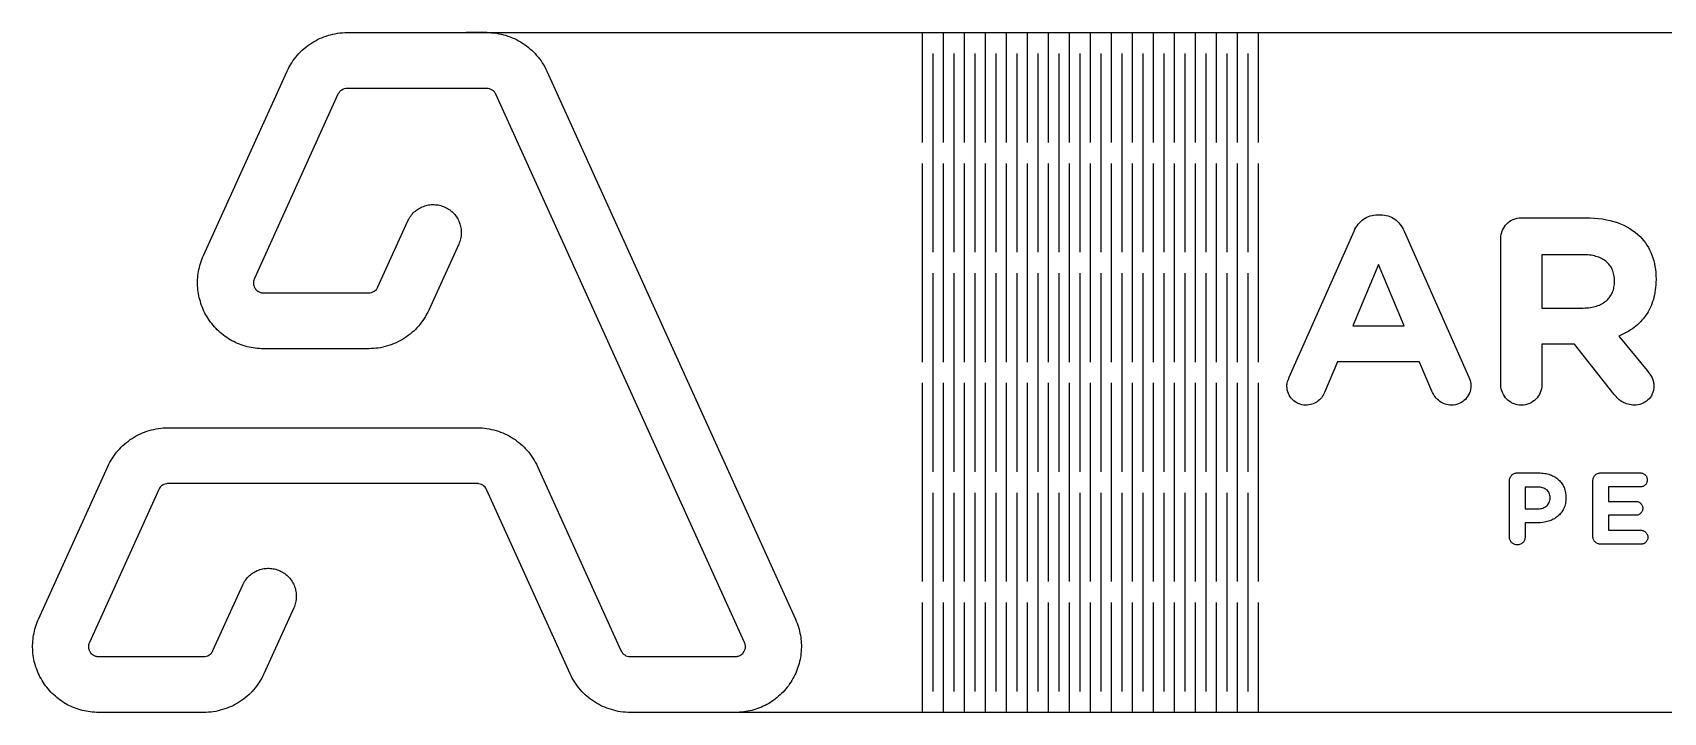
# Model space of a CAD drawing. Extents: x 141 to 614, y 34 to 131.
# Drawn here: x 141.3 to 373.7, y 33.9 to 130.9 of the extents above; entities that cross this region are included whole.
import ezdxf

# ---------------------------------------------------------------- set-up
doc = ezdxf.new("R2010")
doc.units = 0
for name, color, linetype in [('CUT', 2, 'CONTINUOUS'), ('ENGRAVE', 3, 'CONTINUOUS'), ('ETCH', 5, 'CONTINUOUS'), ('FLEX', 18, 'CONTINUOUS')]:
    doc.layers.add(name, color=color, linetype=linetype)

msp = doc.modelspace()

# ---------------------------------------------------------------- linework, layer by layer
at = {"layer": 'CUT'}
for points in [[(586.44, 33.93), (226.46, 33.93), (226.12, 33.93), (225.78, 33.95), (225.44, 33.98), (225.1, 34.03), (224.76, 34.08), (224.43, 34.15), (224.11, 34.23), (223.78, 34.32), (223.46, 34.42), (223.15, 34.53), (222.84, 34.66), (222.53, 34.79), (222.23, 34.93), (221.94, 35.09), (221.65, 35.26), (221.37, 35.43), (221.09, 35.62), (220.82, 35.81), (220.56, 36.01), (220.3, 36.23), (220.05, 36.45), (219.81, 36.68), (219.58, 36.92), (219.36, 37.17), (219.14, 37.43), (218.94, 37.69), (218.74, 37.97), (218.55, 38.25), (218.37, 38.54), (218.2, 38.83), (218.04, 39.14), (217.9, 39.45), (205.99, 65.73), (205.94, 65.82), (205.89, 65.91), (205.77, 66.08), (205.62, 66.22), (205.46, 66.34), (205.28, 66.44), (205.09, 66.51), (204.89, 66.56), (204.78, 66.57), (204.68, 66.57), (160.57, 66.57), (160.46, 66.57), (160.36, 66.56), (160.16, 66.51), (159.97, 66.44), (159.79, 66.34), (159.62, 66.22), (159.48, 66.08), (159.36, 65.91), (159.3, 65.82), (159.26, 65.73), (149.38, 43.92), (149.33, 43.81), (149.29, 43.7), (149.27, 43.59), (149.25, 43.48), (149.24, 43.28), (149.26, 43.1), (149.3, 42.93), (149.36, 42.78), (149.42, 42.66), (149.48, 42.55), (149.55, 42.45), (149.64, 42.34), (149.75, 42.23), (149.89, 42.13), (150.05, 42.04), (150.14, 42), (150.23, 41.96), (150.34, 41.93), (150.45, 41.91), (150.56, 41.9), (150.69, 41.89), (165.68, 41.89), (165.79, 41.9), (165.89, 41.91), (166.09, 41.95), (166.28, 42.02), (166.46, 42.12), (166.62, 42.24), (166.77, 42.39), (166.89, 42.55), (166.94, 42.64), (166.99, 42.74), (171.26, 52.15), (171.35, 52.34), (171.44, 52.52), (171.55, 52.69), (171.66, 52.85), (171.78, 53.01), (171.91, 53.16), (172.04, 53.3), (172.18, 53.44), (172.33, 53.56), (172.48, 53.68), (172.63, 53.8), (172.8, 53.9), (172.96, 54), (173.13, 54.09), (173.3, 54.17), (173.48, 54.24), (173.66, 54.3), (173.84, 54.36), (174.03, 54.4), (174.22, 54.44), (174.41, 54.47), (174.6, 54.48), (174.79, 54.49), (174.99, 54.49), (175.18, 54.48), (175.38, 54.46), (175.57, 54.43), (175.76, 54.4), (175.96, 54.35), (176.15, 54.29), (176.34, 54.22), (176.53, 54.14), (176.71, 54.05), (176.89, 53.95), (177.06, 53.85), (177.23, 53.73), (177.38, 53.61), (177.53, 53.49), (177.68, 53.35), (177.81, 53.21), (177.94, 53.07), (178.06, 52.92), (178.17, 52.76), (178.28, 52.6), (178.37, 52.43), (178.46, 52.26), (178.54, 52.09), (178.61, 51.91), (178.67, 51.73), (178.73, 51.55), (178.77, 51.36), (178.81, 51.18), (178.84, 50.99), (178.86, 50.79), (178.87, 50.6), (178.87, 50.41), (178.86, 50.21), (178.84, 50.02), (178.81, 49.82), (178.77, 49.63), (178.72, 49.44), (178.66, 49.25), (178.59, 49.06), (178.51, 48.87), (174.25, 39.45), (174.1, 39.14), (173.94, 38.83), (173.77, 38.54), (173.59, 38.25), (173.4, 37.97), (173.21, 37.69), (173, 37.43), (172.78, 37.17), (172.56, 36.92), (172.33, 36.68), (172.09, 36.45), (171.84, 36.23), (171.58, 36.01), (171.32, 35.81), (171.05, 35.62), (170.77, 35.43), (170.49, 35.26), (170.2, 35.09), (169.91, 34.93), (169.61, 34.79), (169.3, 34.66), (168.99, 34.53), (168.68, 34.42), (168.36, 34.32), (168.03, 34.23), (167.71, 34.15), (167.38, 34.08), (167.04, 34.03), (166.71, 33.98), (166.37, 33.95), (166.02, 33.93), (165.68, 33.93), (150.69, 33.93), (150.39, 33.93), (150.09, 33.95), (149.79, 33.97), (149.5, 34), (149.21, 34.04), (148.92, 34.09), (148.63, 34.15), (148.34, 34.22), (148.06, 34.3), (147.78, 34.38), (147.51, 34.48), (147.23, 34.58), (146.97, 34.69), (146.7, 34.81), (146.44, 34.93), (146.18, 35.07), (145.93, 35.21), (145.68, 35.36), (145.44, 35.52), (145.2, 35.69), (144.97, 35.86), (144.74, 36.04), (144.52, 36.23), (144.3, 36.42), (144.09, 36.63), (143.88, 36.84), (143.68, 37.05), (143.49, 37.28), (143.3, 37.51), (143.12, 37.74), (142.95, 37.99), (142.78, 38.23), (142.63, 38.49), (142.48, 38.75), (142.33, 39.01), (142.2, 39.28), (142.08, 39.54), (141.96, 39.81), (141.86, 40.09), (141.76, 40.36), (141.67, 40.64), (141.59, 40.92), (141.52, 41.21), (141.46, 41.49), (141.41, 41.78), (141.37, 42.06), (141.33, 42.35), (141.3, 42.64), (141.29, 42.93), (141.28, 43.22), (141.28, 43.51), (141.29, 43.8), (141.31, 44.09), (141.34, 44.38), (141.38, 44.67), (141.42, 44.96), (141.48, 45.24), (141.54, 45.53), (141.62, 45.81), (141.7, 46.1), (141.79, 46.38), (141.89, 46.66), (142, 46.94), (142.12, 47.21), (152, 69.01), (152.15, 69.33), (152.31, 69.63), (152.48, 69.93), (152.65, 70.21), (152.84, 70.5), (153.04, 70.77), (153.25, 71.04), (153.46, 71.29), (153.69, 71.54), (153.92, 71.78), (154.16, 72.01), (154.41, 72.24), (154.66, 72.45), (154.93, 72.65), (155.2, 72.85), (155.47, 73.03), (155.76, 73.21), (156.04, 73.37), (156.34, 73.53), (156.64, 73.67), (156.94, 73.81), (157.25, 73.93), (157.57, 74.04), (157.89, 74.15), (158.21, 74.24), (158.54, 74.31), (158.87, 74.38), (159.2, 74.44), (159.54, 74.48), (159.88, 74.51), (160.22, 74.53), (160.57, 74.54), (204.68, 74.54), (205.02, 74.53), (205.36, 74.51), (205.7, 74.48), (206.04, 74.44), (206.38, 74.38), (206.71, 74.31), (207.03, 74.24), (207.36, 74.15), (207.68, 74.04), (207.99, 73.93), (208.3, 73.81), (208.61, 73.67), (208.91, 73.53), (209.2, 73.37), (209.49, 73.21), (209.77, 73.03), (210.05, 72.85), (210.32, 72.65), (210.58, 72.45), (210.84, 72.24), (211.09, 72.01), (211.33, 71.78), (211.56, 71.54), (211.78, 71.29), (212, 71.04), (212.21, 70.77), (212.4, 70.5), (212.59, 70.21), (212.77, 69.93), (212.94, 69.63), (213.1, 69.33), (213.24, 69.01), (225.15, 42.74), (225.2, 42.64), (225.25, 42.55), (225.37, 42.39), (225.52, 42.24), (225.68, 42.12), (225.86, 42.02), (226.05, 41.95), (226.25, 41.91), (226.36, 41.9), (226.46, 41.89), (241.45, 41.89), (241.58, 41.9), (241.69, 41.91), (241.8, 41.93), (241.91, 41.96), (242.09, 42.04), (242.25, 42.13), (242.39, 42.23), (242.5, 42.34), (242.59, 42.45), (242.66, 42.55), (242.72, 42.66), (242.78, 42.78), (242.84, 42.93), (242.88, 43.1), (242.9, 43.28), (242.9, 43.38), (242.89, 43.48), (242.87, 43.59), (242.85, 43.7), (242.81, 43.81), (242.76, 43.92), (207.33, 122.12), (207.29, 122.21), (207.23, 122.3), (207.11, 122.47), (206.97, 122.61), (206.8, 122.73), (206.62, 122.83), (206.43, 122.9), (206.23, 122.95), (206.13, 122.96), (206.02, 122.96), (186.12, 122.96), (186.01, 122.96), (185.91, 122.95), (185.71, 122.9), (185.52, 122.83), (185.34, 122.73), (185.18, 122.61), (185.03, 122.47), (184.91, 122.3), (184.85, 122.21), (184.81, 122.12), (172.89, 95.82), (172.84, 95.7), (172.81, 95.59), (172.78, 95.48), (172.76, 95.37), (172.76, 95.17), (172.78, 94.99), (172.81, 94.82), (172.87, 94.67), (172.93, 94.55), (172.99, 94.44), (173.06, 94.34), (173.15, 94.24), (173.26, 94.13), (173.4, 94.02), (173.56, 93.93), (173.65, 93.89), (173.75, 93.85), (173.85, 93.82), (173.96, 93.8), (174.08, 93.79), (174.2, 93.78), (189.19, 93.78), (189.3, 93.79), (189.4, 93.8), (189.6, 93.84), (189.79, 93.92), (189.97, 94.01), (190.13, 94.14), (190.28, 94.28), (190.4, 94.44), (190.46, 94.53), (190.5, 94.63), (194.77, 104.05), (194.86, 104.23), (194.96, 104.41), (195.06, 104.58), (195.17, 104.74), (195.29, 104.9), (195.42, 105.05), (195.55, 105.19), (195.69, 105.33), (195.84, 105.46), (195.99, 105.58), (196.15, 105.69), (196.31, 105.79), (196.47, 105.89), (196.64, 105.98), (196.82, 106.06), (196.99, 106.13), (197.17, 106.19), (197.36, 106.25), (197.54, 106.29), (197.73, 106.33), (197.92, 106.36), (198.11, 106.38), (198.31, 106.38), (198.5, 106.38), (198.69, 106.37), (198.89, 106.36), (199.08, 106.33), (199.28, 106.29), (199.47, 106.24), (199.66, 106.18), (199.85, 106.11), (200.04, 106.03), (200.23, 105.94), (200.4, 105.84), (200.57, 105.74), (200.74, 105.62), (200.9, 105.5), (201.05, 105.38), (201.19, 105.24), (201.32, 105.1), (201.45, 104.96), (201.57, 104.81), (201.68, 104.65), (201.79, 104.49), (201.88, 104.33), (201.97, 104.16), (202.05, 103.98), (202.12, 103.8), (202.19, 103.62), (202.24, 103.44), (202.29, 103.26), (202.32, 103.07), (202.35, 102.88), (202.37, 102.69), (202.38, 102.49), (202.38, 102.3), (202.37, 102.11), (202.35, 101.91), (202.32, 101.72), (202.28, 101.52), (202.23, 101.33), (202.17, 101.14), (202.1, 100.95), (202.02, 100.76), (197.76, 91.34), (197.61, 91.03), (197.45, 90.73), (197.28, 90.43), (197.1, 90.14), (196.92, 89.86), (196.72, 89.59), (196.51, 89.32), (196.3, 89.06), (196.07, 88.81), (195.84, 88.57), (195.6, 88.34), (195.35, 88.12), (195.09, 87.91), (194.83, 87.7), (194.56, 87.51), (194.29, 87.32), (194, 87.15), (193.71, 86.98), (193.42, 86.83), (193.12, 86.68), (192.81, 86.55), (192.5, 86.42), (192.19, 86.31), (191.87, 86.21), (191.55, 86.12), (191.22, 86.04), (190.89, 85.97), (190.56, 85.92), (190.22, 85.88), (189.88, 85.84), (189.54, 85.83), (189.19, 85.82), (174.2, 85.82), (173.9, 85.82), (173.6, 85.84), (173.31, 85.86), (173.01, 85.89), (172.72, 85.93), (172.43, 85.99), (172.14, 86.04), (171.86, 86.11), (171.57, 86.19), (171.3, 86.27), (171.02, 86.37), (170.75, 86.47), (170.48, 86.58), (170.21, 86.7), (169.95, 86.83), (169.7, 86.96), (169.44, 87.1), (169.2, 87.25), (168.95, 87.41), (168.72, 87.58), (168.48, 87.75), (168.25, 87.93), (168.03, 88.12), (167.81, 88.32), (167.6, 88.52), (167.4, 88.73), (167.2, 88.94), (167, 89.17), (166.82, 89.4), (166.64, 89.63), (166.46, 89.88), (166.3, 90.13), (166.14, 90.38), (165.99, 90.64), (165.85, 90.9), (165.71, 91.17), (165.59, 91.44), (165.48, 91.71), (165.37, 91.98), (165.27, 92.26), (165.19, 92.54), (165.11, 92.82), (165.04, 93.1), (164.97, 93.38), (164.92, 93.67), (164.88, 93.95), (164.84, 94.24), (164.82, 94.53), (164.8, 94.82), (164.79, 95.11), (164.79, 95.4), (164.8, 95.69), (164.82, 95.98), (164.85, 96.27), (164.89, 96.56), (164.94, 96.85), (164.99, 97.13), (165.06, 97.42), (165.13, 97.71), (165.21, 97.99), (165.3, 98.27), (165.4, 98.55), (165.52, 98.83), (165.63, 99.1), (177.55, 125.4), (177.7, 125.72), (177.86, 126.02), (178.03, 126.32), (178.21, 126.61), (178.39, 126.89), (178.59, 127.16), (178.8, 127.43), (179.01, 127.68), (179.24, 127.93), (179.47, 128.17), (179.71, 128.4), (179.96, 128.63), (180.21, 128.84), (180.48, 129.04), (180.75, 129.24), (181.02, 129.42), (181.31, 129.6), (181.6, 129.76), (181.89, 129.92), (182.19, 130.06), (182.5, 130.2), (182.81, 130.32), (183.12, 130.43), (183.44, 130.54), (183.76, 130.63), (184.09, 130.71), (184.42, 130.77), (184.76, 130.83), (185.09, 130.87), (185.43, 130.9), (185.77, 130.92), (186.12, 130.93), (206.02, 130.93)], [(203.08, 130.93), (530.44, 130.93)]]:
    msp.add_lwpolyline(points, dxfattribs=at)
at = {"layer": 'ENGRAVE'}
for points in [[(327.3, 83.95), (327.3, 83.95), (325.45, 79.59), (325.35, 79.39), (325.24, 79.19), (325.12, 79), (324.99, 78.83), (324.85, 78.67), (324.7, 78.52), (324.54, 78.38), (324.37, 78.26), (324.2, 78.15), (324.01, 78.05), (323.82, 77.97), (323.62, 77.9), (323.42, 77.85), (323.2, 77.81), (322.98, 77.78), (322.76, 77.78), (322.48, 77.79), (322.21, 77.83), (321.95, 77.9), (321.7, 77.99), (321.47, 78.1), (321.24, 78.24), (321.04, 78.4), (320.85, 78.57), (320.68, 78.76), (320.52, 78.97), (320.39, 79.2), (320.28, 79.44), (320.19, 79.69), (320.13, 79.95), (320.09, 80.22), (320.07, 80.5), (320.08, 80.66), (320.1, 80.81), (320.13, 80.97), (320.17, 81.13), (320.28, 81.44), (320.41, 81.75), (329.65, 102.61), (329.78, 102.87), (329.92, 103.12), (330.07, 103.36), (330.23, 103.58), (330.4, 103.78), (330.59, 103.97), (330.79, 104.15), (331, 104.31), (331.22, 104.45), (331.45, 104.57), (331.69, 104.67), (331.94, 104.76), (332.21, 104.83), (332.48, 104.88), (332.76, 104.91), (333.06, 104.92), (333.4, 104.92), (333.69, 104.91), (333.97, 104.88), (334.24, 104.83), (334.5, 104.76), (334.75, 104.67), (334.99, 104.57), (335.22, 104.45), (335.44, 104.31), (335.64, 104.15), (335.84, 103.97), (336.02, 103.78), (336.19, 103.58), (336.35, 103.36), (336.5, 103.12), (336.64, 102.87), (336.77, 102.61), (346, 81.75), (346.13, 81.45), (346.18, 81.3), (346.23, 81.15), (346.26, 81.01), (346.29, 80.86), (346.3, 80.72), (346.31, 80.58), (346.29, 80.29), (346.25, 80.01), (346.18, 79.74), (346.09, 79.49), (345.98, 79.24), (345.84, 79.01), (345.68, 78.79), (345.51, 78.59), (345.31, 78.41), (345.1, 78.25), (344.87, 78.11), (344.63, 78), (344.37, 77.9), (344.11, 77.83), (343.83, 77.79), (343.54, 77.78), (343.29, 77.79), (343.05, 77.81), (342.82, 77.86), (342.61, 77.92), (342.4, 78), (342.2, 78.09), (342.01, 78.2), (341.83, 78.33), (341.66, 78.46), (341.5, 78.62), (341.35, 78.78), (341.21, 78.96), (341.08, 79.15), (340.96, 79.35), (340.85, 79.56), (340.74, 79.78), (338.99, 83.89)], [(338.99, 83.89), (338.96, 83.95), (327.3, 83.95)]]:
    msp.add_lwpolyline(points, dxfattribs=at)
for points in [[(350.58, 101.59), (350.59, 101.89), (350.64, 102.18), (350.71, 102.46), (350.8, 102.73), (350.93, 102.99), (351.07, 103.23), (351.24, 103.45), (351.43, 103.66), (351.63, 103.84), (351.86, 104.01), (352.1, 104.16), (352.35, 104.28), (352.62, 104.37), (352.9, 104.45), (353.19, 104.49), (353.34, 104.5), (353.49, 104.5), (362.69, 104.5), (363.31, 104.49), (363.92, 104.46), (364.51, 104.41), (365.08, 104.33), (365.63, 104.23), (366.16, 104.11), (366.67, 103.97), (367.16, 103.81), (367.64, 103.63), (368.1, 103.43), (368.53, 103.21), (368.95, 102.97), (369.35, 102.71), (369.72, 102.43), (370.08, 102.13), (370.42, 101.82), (370.69, 101.53), (370.94, 101.23), (371.17, 100.92), (371.39, 100.6), (371.6, 100.26), (371.78, 99.91), (371.95, 99.55), (372.11, 99.17), (372.24, 98.78), (372.36, 98.38), (372.46, 97.97), (372.54, 97.55), (372.61, 97.12), (372.65, 96.68), (372.68, 96.22), (372.69, 95.76), (372.69, 95.68), (372.68, 95.3), (372.66, 94.92), (372.63, 94.55), (372.59, 94.2), (372.54, 93.85), (372.47, 93.51), (372.4, 93.17), (372.31, 92.85), (372.21, 92.54), (372.11, 92.23), (371.99, 91.94), (371.86, 91.65), (371.72, 91.37), (371.57, 91.1), (371.41, 90.84), (371.24, 90.59), (371.07, 90.34), (370.88, 90.1), (370.68, 89.88), (370.48, 89.65), (370.26, 89.44), (370.04, 89.24), (369.81, 89.04), (369.57, 88.85), (369.33, 88.67), (369.07, 88.5), (368.81, 88.33), (368.54, 88.18), (368.26, 88.03), (367.98, 87.88), (367.68, 87.75), (367.39, 87.62), (371.44, 82.7), (371.64, 82.43), (371.82, 82.17), (371.99, 81.91), (372.12, 81.65), (372.18, 81.52), (372.23, 81.38), (372.28, 81.24), (372.32, 81.1), (372.35, 80.95), (372.37, 80.79), (372.38, 80.63), (372.39, 80.46), (372.38, 80.31), (372.37, 80.17), (372.35, 80.02), (372.32, 79.88), (372.25, 79.61), (372.15, 79.36), (372.03, 79.12), (371.88, 78.9), (371.71, 78.69), (371.53, 78.51), (371.33, 78.34), (371.11, 78.2), (370.88, 78.07), (370.64, 77.97), (370.39, 77.88), (370.14, 77.82), (369.88, 77.79), (369.62, 77.78), (369.38, 77.78), (369.14, 77.81), (368.92, 77.84), (368.71, 77.89), (368.5, 77.95), (368.31, 78.03), (368.12, 78.11), (367.94, 78.21), (367.77, 78.31), (367.6, 78.43), (367.45, 78.55), (367.29, 78.69), (367.15, 78.83), (367.01, 78.98), (366.74, 79.29), (361.06, 86.48), (356.41, 86.48), (356.41, 80.69), (356.39, 80.39), (356.35, 80.1), (356.28, 79.82), (356.18, 79.55), (356.06, 79.29), (355.91, 79.05), (355.75, 78.83), (355.56, 78.62), (355.35, 78.44), (355.13, 78.27), (354.89, 78.12), (354.64, 78), (354.37, 77.91), (354.09, 77.83), (353.79, 77.79), (353.65, 77.78), (353.49, 77.78), (353.19, 77.79), (352.9, 77.83), (352.62, 77.91), (352.35, 78), (352.1, 78.12), (351.86, 78.27), (351.63, 78.44), (351.43, 78.62), (351.24, 78.83), (351.07, 79.05), (350.93, 79.29), (350.8, 79.55), (350.71, 79.82), (350.64, 80.1), (350.59, 80.39), (350.58, 80.54), (350.58, 80.69)], [(336.81, 89.1), (333.13, 97.84), (329.46, 89.1)], [(362.31, 91.63), (362.58, 91.64), (362.83, 91.65), (363.08, 91.67), (363.32, 91.7), (363.55, 91.74), (363.78, 91.79), (364, 91.84), (364.21, 91.9), (364.41, 91.97), (364.61, 92.05), (364.79, 92.14), (364.97, 92.23), (365.15, 92.33), (365.31, 92.44), (365.46, 92.55), (365.61, 92.67), (365.75, 92.8), (365.88, 92.93), (366, 93.07), (366.12, 93.21), (366.22, 93.36), (366.32, 93.52), (366.4, 93.68), (366.48, 93.85), (366.55, 94.03), (366.61, 94.2), (366.66, 94.39), (366.7, 94.58), (366.74, 94.77), (366.76, 94.97), (366.77, 95.17), (366.78, 95.38), (366.78, 95.46), (366.77, 95.69), (366.76, 95.91), (366.73, 96.13), (366.7, 96.34), (366.65, 96.54), (366.6, 96.73), (366.54, 96.92), (366.46, 97.1), (366.38, 97.27), (366.29, 97.44), (366.19, 97.6), (366.08, 97.75), (365.96, 97.9), (365.83, 98.03), (365.7, 98.16), (365.55, 98.29), (365.4, 98.4), (365.24, 98.51), (365.07, 98.61), (364.9, 98.7), (364.71, 98.79), (364.52, 98.87), (364.32, 98.94), (364.11, 99), (363.9, 99.06), (363.68, 99.11), (363.45, 99.15), (363.21, 99.18), (362.97, 99.21), (362.72, 99.23), (362.46, 99.24), (362.2, 99.24), (356.41, 99.24), (356.41, 91.63)], [(351.8, 66.98), (351.8, 67.09), (351.82, 67.21), (351.85, 67.31), (351.89, 67.42), (351.93, 67.52), (351.99, 67.61), (352.05, 67.69), (352.12, 67.77), (352.2, 67.85), (352.29, 67.91), (352.38, 67.96), (352.48, 68.01), (352.58, 68.05), (352.69, 68.08), (352.8, 68.09), (352.92, 68.1), (355.96, 68.1), (356.18, 68.09), (356.4, 68.08), (356.61, 68.06), (356.82, 68.03), (357.02, 68), (357.22, 67.95), (357.41, 67.9), (357.59, 67.84), (357.77, 67.77), (357.94, 67.7), (358.1, 67.62), (358.26, 67.53), (358.41, 67.44), (358.55, 67.34), (358.68, 67.23), (358.81, 67.12), (358.94, 67), (359.05, 66.87), (359.16, 66.74), (359.26, 66.61), (359.35, 66.47), (359.44, 66.32), (359.51, 66.16), (359.58, 66.01), (359.65, 65.84), (359.7, 65.68), (359.75, 65.51), (359.78, 65.33), (359.81, 65.15), (359.83, 64.96), (359.85, 64.77), (359.85, 64.58), (359.85, 64.55), (359.85, 64.33), (359.83, 64.12), (359.8, 63.92), (359.77, 63.72), (359.72, 63.53), (359.67, 63.35), (359.6, 63.17), (359.53, 63), (359.45, 62.84), (359.36, 62.68), (359.26, 62.53), (359.15, 62.38), (359.04, 62.25), (358.92, 62.12), (358.79, 62), (358.65, 61.88), (358.51, 61.77), (358.36, 61.67), (358.2, 61.57), (358.04, 61.49), (357.88, 61.4), (357.7, 61.33), (357.53, 61.26), (357.34, 61.2), (357.16, 61.15), (356.96, 61.1), (356.77, 61.06), (356.57, 61.03), (356.16, 60.99), (355.74, 60.97), (354.04, 60.97), (354.04, 58.95), (354.03, 58.84), (354.01, 58.73), (353.99, 58.62), (353.95, 58.52), (353.9, 58.42), (353.85, 58.33), (353.78, 58.24), (353.71, 58.16), (353.63, 58.09), (353.55, 58.02), (353.45, 57.97), (353.36, 57.92), (353.25, 57.88), (353.15, 57.86), (353.03, 57.84), (352.92, 57.84), (352.8, 57.84), (352.69, 57.86), (352.58, 57.88), (352.48, 57.92), (352.38, 57.97), (352.29, 58.02), (352.2, 58.09), (352.12, 58.16), (352.05, 58.24), (351.99, 58.33), (351.93, 58.42), (351.89, 58.52), (351.85, 58.62), (351.82, 58.73), (351.8, 58.84), (351.8, 58.95)], [(363.69, 59.04), (363.69, 66.98), (363.69, 67.09), (363.71, 67.21), (363.74, 67.31), (363.77, 67.42), (363.82, 67.52), (363.87, 67.61), (363.94, 67.69), (364.01, 67.77), (364.09, 67.85), (364.18, 67.91), (364.27, 67.96), (364.37, 68.01), (364.47, 68.05), (364.58, 68.08), (364.69, 68.09), (364.8, 68.1), (370.44, 68.1), (370.55, 68.09), (370.65, 68.08), (370.74, 68.05), (370.84, 68.02), (370.92, 67.98), (371.01, 67.93), (371.08, 67.87), (371.15, 67.8), (371.22, 67.73), (371.28, 67.66), (371.33, 67.57), (371.37, 67.49), (371.4, 67.39), (371.43, 67.3), (371.44, 67.2), (371.45, 67.1), (371.44, 66.99), (371.43, 66.89), (371.4, 66.8), (371.37, 66.71), (371.33, 66.62), (371.28, 66.54), (371.22, 66.46), (371.15, 66.39), (371.08, 66.33), (371.01, 66.27), (370.92, 66.22), (370.84, 66.18), (370.74, 66.15), (370.65, 66.13), (370.55, 66.11), (370.44, 66.11), (365.91, 66.11), (365.91, 64.04), (369.79, 64.04), (369.89, 64.04), (369.99, 64.02), (370.09, 64), (370.18, 63.96), (370.27, 63.92), (370.35, 63.87), (370.43, 63.81), (370.5, 63.75), (370.56, 63.68), (370.62, 63.6), (370.67, 63.52), (370.71, 63.43), (370.75, 63.34), (370.77, 63.24), (370.79, 63.14), (370.79, 63.04), (370.79, 62.94), (370.77, 62.84), (370.75, 62.74), (370.71, 62.65), (370.67, 62.57), (370.62, 62.48), (370.56, 62.41), (370.5, 62.34), (370.43, 62.27), (370.35, 62.22), (370.27, 62.17), (370.18, 62.13), (370.09, 62.09), (369.99, 62.07), (369.89, 62.06), (369.79, 62.05), (365.91, 62.05), (365.91, 59.91), (370.52, 59.91), (370.62, 59.91), (370.72, 59.89), (370.82, 59.87), (370.91, 59.83), (371, 59.79), (371.08, 59.74), (371.15, 59.68), (371.23, 59.62), (371.29, 59.55), (371.35, 59.47), (371.4, 59.39), (371.44, 59.3), (371.48, 59.21), (371.5, 59.11), (371.52, 59.01), (371.52, 58.91), (371.52, 58.81), (371.5, 58.71), (371.48, 58.61), (371.44, 58.52), (371.4, 58.44), (371.35, 58.36), (371.29, 58.28), (371.23, 58.21), (371.15, 58.15), (371.08, 58.09), (371, 58.04), (370.91, 58), (370.82, 57.97), (370.72, 57.94), (370.62, 57.93), (370.52, 57.92), (364.8, 57.92), (364.69, 57.93), (364.58, 57.95), (364.47, 57.97), (364.37, 58.01), (364.27, 58.06), (364.18, 58.11), (364.09, 58.18), (364.01, 58.25), (363.94, 58.33), (363.87, 58.41), (363.82, 58.51), (363.77, 58.6), (363.74, 58.71), (363.71, 58.81), (363.69, 58.93)], [(355.81, 62.97), (356.02, 62.97), (356.21, 63), (356.39, 63.03), (356.56, 63.09), (356.72, 63.15), (356.86, 63.22), (357, 63.31), (357.12, 63.41), (357.23, 63.52), (357.32, 63.64), (357.4, 63.76), (357.47, 63.9), (357.52, 64.04), (357.56, 64.19), (357.58, 64.35), (357.59, 64.51), (357.59, 64.54), (357.58, 64.72), (357.55, 64.89), (357.51, 65.05), (357.46, 65.2), (357.39, 65.34), (357.31, 65.47), (357.21, 65.58), (357.1, 65.68), (356.97, 65.78), (356.83, 65.85), (356.69, 65.92), (356.52, 65.98), (356.35, 66.02), (356.17, 66.05), (355.97, 66.07), (355.77, 66.08), (354.04, 66.08), (354.04, 62.97)]]:
    msp.add_lwpolyline(points, close=True, dxfattribs=at)
at = {"layer": 'ETCH'}
for points in [[(206.02, 130.93), (203.08, 130.93)], [(203.08, 130.93), (206.02, 130.93), (206.37, 130.92), (206.71, 130.9), (207.05, 130.87), (207.39, 130.83), (207.72, 130.77), (208.05, 130.71), (208.38, 130.63), (208.7, 130.54), (209.02, 130.43), (209.34, 130.32), (209.65, 130.2), (209.95, 130.06), (210.25, 129.92), (210.54, 129.76), (210.83, 129.6), (211.12, 129.42), (211.39, 129.24), (211.66, 129.04), (211.93, 128.84), (212.18, 128.63), (212.43, 128.4), (212.67, 128.17), (212.9, 127.93), (213.13, 127.68), (213.34, 127.43), (213.55, 127.16), (213.75, 126.89), (213.93, 126.61), (214.11, 126.32), (214.28, 126.02), (214.44, 125.72), (214.59, 125.4), (250.02, 47.21), (250.14, 46.94), (250.25, 46.66), (250.35, 46.38), (250.44, 46.1), (250.53, 45.81), (250.6, 45.53), (250.66, 45.24), (250.72, 44.96), (250.77, 44.67), (250.8, 44.38), (250.83, 44.09), (250.85, 43.8), (250.86, 43.51), (250.86, 43.22), (250.85, 42.93), (250.84, 42.64), (250.81, 42.35), (250.78, 42.06), (250.73, 41.78), (250.68, 41.49), (250.62, 41.21), (250.55, 40.92), (250.47, 40.64), (250.38, 40.36), (250.28, 40.09), (250.18, 39.81), (250.06, 39.54), (249.94, 39.28), (249.81, 39.01), (249.66, 38.75), (249.51, 38.49), (249.36, 38.23), (249.19, 37.99), (249.02, 37.74), (248.84, 37.51), (248.65, 37.28), (248.46, 37.05), (248.26, 36.84), (248.05, 36.63), (247.84, 36.42), (247.62, 36.23), (247.4, 36.04), (247.17, 35.86), (246.94, 35.69), (246.7, 35.52), (246.46, 35.36), (246.21, 35.21), (245.96, 35.07), (245.7, 34.93), (245.44, 34.81), (245.17, 34.69), (244.91, 34.58), (244.63, 34.48), (244.36, 34.38), (244.08, 34.3), (243.8, 34.22), (243.51, 34.15), (243.23, 34.09), (242.94, 34.04), (242.64, 34), (242.35, 33.97), (242.05, 33.95), (241.75, 33.93), (241.45, 33.93)]]:
    msp.add_lwpolyline(points, dxfattribs=at)
at = {"layer": 'FLEX'}
for points in [[(268.12, 115.26), (268.12, 130.93)], [(271.11, 115.26), (271.11, 130.93)], [(274.11, 115.26), (274.11, 130.93)], [(277.1, 115.26), (277.1, 130.93)], [(280.09, 115.26), (280.09, 130.93)], [(283.09, 115.26), (283.09, 130.93)], [(286.08, 115.26), (286.08, 130.93)], [(289.07, 115.26), (289.07, 130.93)], [(292.07, 115.26), (292.07, 130.93)], [(295.06, 115.26), (295.06, 130.93)], [(298.05, 115.26), (298.05, 130.93)], [(301.05, 115.26), (301.05, 130.93)], [(304.04, 115.26), (304.04, 130.93)], [(307.04, 115.26), (307.04, 130.93)], [(310.03, 115.26), (310.03, 130.93)], [(313.03, 115.26), (313.03, 130.93)], [(316.02, 115.26), (316.02, 130.93)], [(269.61, 127.93), (269.61, 99.59)], [(272.61, 127.93), (272.61, 99.59)], [(275.6, 127.93), (275.6, 99.59)], [(278.6, 127.93), (278.6, 99.59)], [(281.59, 127.93), (281.59, 99.59)], [(284.58, 127.93), (284.58, 99.59)], [(287.58, 127.93), (287.58, 99.59)], [(290.57, 127.93), (290.57, 99.59)], [(293.56, 127.93), (293.56, 99.59)], [(296.56, 127.93), (296.56, 99.59)], [(299.55, 127.93), (299.55, 99.59)], [(302.55, 127.93), (302.55, 99.59)], [(305.54, 127.93), (305.54, 99.59)], [(308.53, 127.93), (308.53, 99.59)], [(311.53, 127.93), (311.53, 99.59)], [(314.52, 127.93), (314.52, 99.59)], [(268.12, 83.92), (268.12, 112.27)], [(271.11, 83.92), (271.11, 112.27)], [(274.11, 83.92), (274.11, 112.27)], [(277.1, 83.92), (277.1, 112.27)], [(280.09, 83.92), (280.09, 112.27)], [(283.09, 83.92), (283.09, 112.27)], [(286.08, 83.92), (286.08, 112.27)], [(289.07, 83.92), (289.07, 112.27)], [(292.07, 83.92), (292.07, 112.27)], [(295.06, 83.92), (295.06, 112.27)], [(298.05, 83.92), (298.05, 112.27)], [(301.05, 83.92), (301.05, 112.27)], [(304.04, 83.92), (304.04, 112.27)], [(307.04, 83.92), (307.04, 112.27)], [(310.03, 83.92), (310.03, 112.27)], [(313.03, 83.92), (313.03, 112.27)], [(316.02, 83.92), (316.02, 112.27)], [(269.61, 96.6), (269.61, 68.26)], [(272.61, 96.6), (272.61, 68.26)], [(275.6, 96.6), (275.6, 68.26)], [(278.6, 96.6), (278.6, 68.26)], [(281.59, 96.6), (281.59, 68.26)], [(284.58, 96.6), (284.58, 68.26)], [(287.58, 96.6), (287.58, 68.26)], [(290.57, 96.6), (290.57, 68.26)], [(293.56, 96.6), (293.56, 68.26)], [(296.56, 96.6), (296.56, 68.26)], [(299.55, 96.6), (299.55, 68.26)], [(302.55, 96.6), (302.55, 68.26)], [(305.54, 96.6), (305.54, 68.26)], [(308.53, 96.6), (308.53, 68.26)], [(311.53, 96.6), (311.53, 68.26)], [(314.52, 96.6), (314.52, 68.26)], [(268.12, 52.59), (268.12, 80.93)], [(271.11, 52.59), (271.11, 80.93)], [(274.11, 52.59), (274.11, 80.93)], [(277.1, 52.59), (277.1, 80.93)], [(280.09, 52.59), (280.09, 80.93)], [(283.09, 52.59), (283.09, 80.93)], [(286.08, 52.59), (286.08, 80.93)], [(289.07, 52.59), (289.07, 80.93)], [(292.07, 52.59), (292.07, 80.93)], [(295.06, 52.59), (295.06, 80.93)], [(298.05, 52.59), (298.05, 80.93)], [(301.05, 52.59), (301.05, 80.93)], [(304.04, 52.59), (304.04, 80.93)], [(307.04, 52.59), (307.04, 80.93)], [(310.03, 52.59), (310.03, 80.93)], [(313.03, 52.59), (313.03, 80.93)], [(316.02, 52.59), (316.02, 80.93)], [(269.61, 65.26), (269.61, 36.92)], [(272.61, 65.26), (272.61, 36.92)], [(275.6, 65.26), (275.6, 36.92)], [(278.6, 65.26), (278.6, 36.92)], [(281.59, 65.26), (281.59, 36.92)], [(284.58, 65.26), (284.58, 36.92)], [(287.58, 65.26), (287.58, 36.92)], [(290.57, 65.26), (290.57, 36.92)], [(293.56, 65.26), (293.56, 36.92)], [(296.56, 65.26), (296.56, 36.92)], [(299.55, 65.26), (299.55, 36.92)], [(302.55, 65.26), (302.55, 36.92)], [(305.54, 65.26), (305.54, 36.92)], [(308.53, 65.26), (308.53, 36.92)], [(311.53, 65.26), (311.53, 36.92)], [(314.52, 65.26), (314.52, 36.92)], [(268.12, 33.93), (268.12, 49.6)], [(271.11, 33.93), (271.11, 49.6)], [(274.11, 33.93), (274.11, 49.6)], [(277.1, 33.93), (277.1, 49.6)], [(280.09, 33.93), (280.09, 49.6)], [(283.09, 33.93), (283.09, 49.6)], [(286.08, 33.93), (286.08, 49.6)], [(289.07, 33.93), (289.07, 49.6)], [(292.07, 33.93), (292.07, 49.6)], [(295.06, 33.93), (295.06, 49.6)], [(298.05, 33.93), (298.05, 49.6)], [(301.05, 33.93), (301.05, 49.6)], [(304.04, 33.93), (304.04, 49.6)], [(307.04, 33.93), (307.04, 49.6)], [(310.03, 33.93), (310.03, 49.6)], [(313.03, 33.93), (313.03, 49.6)], [(316.02, 33.93), (316.02, 49.6)]]:
    msp.add_lwpolyline(points, dxfattribs=at)

doc.saveas('drawing.dxf')
